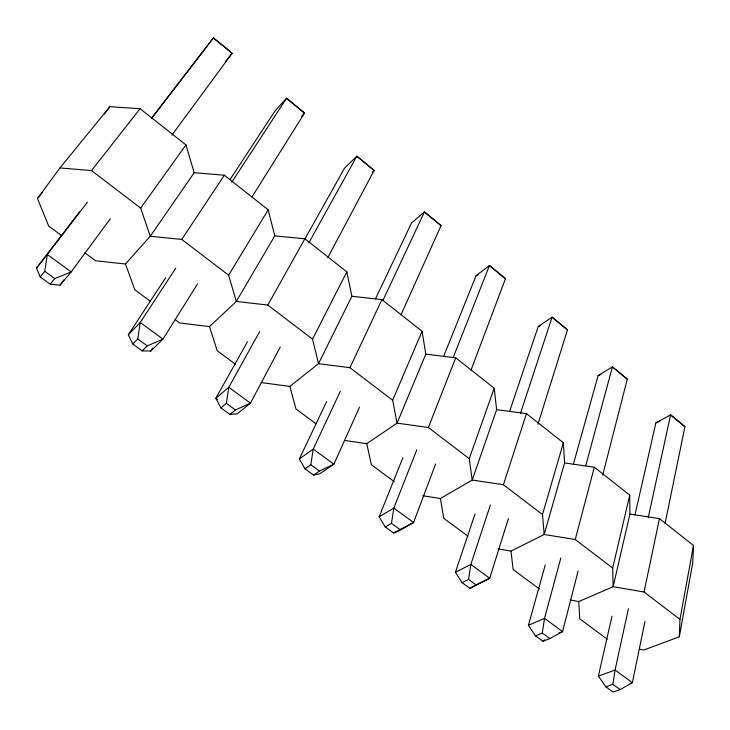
<?xml version="1.0" encoding="UTF-8"?>
<svg xmlns="http://www.w3.org/2000/svg" width="730" height="730" viewBox="0 0 730 730"><rect width="100%" height="100%" fill="white"/><g stroke="black" fill="none" stroke-linecap="round" stroke-linejoin="round"><path stroke-width="1.09" d="M639.517 649.207L643.851 650.01L679.311 636.797L679.958 619.387L693.5 545.483L659.455 518.61L629.908 514.075L629.744 495.159L594.311 467.2L564.609 462.92L563.359 442.772L526.449 413.645L496.628 409.667L494.201 388.196L455.721 357.828L425.791 354.169L422.086 331.283L381.936 299.592L351.906 296.28L318.517 363.668L289.846 386.416L261.157 382.556M693.5 545.483L692.67 563.241L679.311 636.797M110.367 218.662L71.148 271.934L60.061 285.165L50.16 284.162L40.214 276.944L44.74 271.332L47.286 254.469L87.427 202.137M197.447 284.061L162.963 339.131L150.763 351.039L142.222 350.874L132.75 344.003L137.76 338.957L140.251 322.505L175.738 268.111M247.452 341.749L215.834 398.297L220.916 407.887L226.355 403.362L228.791 387.311L259.697 331.52M326.657 401.491L299.337 458.942L305.012 468.833L310.843 464.782L313.225 449.096L340.299 391.353M402.923 457.655L379.116 516.886L385.312 527.023L391.49 523.41L393.817 508.089L416.793 449.835M475.011 514.084L455.392 572.284L462.072 582.64L468.569 579.438L470.841 564.454L490.359 505.06M545.228 565.066L528.411 625.309L535.519 635.866L542.29 633.029L544.525 618.374L560.832 557.985M611.986 616.138L598.363 676.117L605.864 686.839L612.881 684.348L615.071 670.012L628.411 608.729M644.946 621.458L632.372 682.678L620.135 689.622L613.1 692.077L605.864 686.839M665.057 523.519L684.932 426.694L670.605 414.877L655.887 422.871L634.954 515.061M679.958 619.387L644.061 592.003L659.455 518.61M648.295 517.378L670.605 414.877L684.932 426.694M629.908 514.075L613.145 586.71L578.771 601.557L570.057 600.014M644.061 592.003L613.145 586.71L612.68 568.077L629.744 495.159M578.123 570.97L562.584 631.596L549.863 638.54L543.065 641.332L535.519 635.866M602.697 475.066L627.28 379.162L612.424 366.907L598.107 375.594L573.342 464.307M612.68 568.077L575.24 539.516L594.311 467.2M585.734 465.74L612.424 366.907L627.28 379.162M564.609 462.92L544.178 534.497L511.009 551.095L497.887 548.905M575.24 539.516L544.178 534.497L542.5 514.55L563.359 442.772M508.399 518.61L489.711 578.269L469.956 588.353L462.072 582.64M537.946 424.24L567.493 329.869L552.081 317.167L538.202 326.575L509.513 411.711M542.5 514.55L503.417 484.738L526.449 413.645M520.508 413.271L552.081 317.167L567.493 329.869M496.628 409.667L472.219 480.021L440.391 498.517L422.834 495.761M503.417 484.738L472.219 480.021L469.226 458.668L494.201 388.196M435.627 463.979L413.554 522.525L398.653 531.075L393.552 532.991L385.312 527.023M470.95 370.283L505.461 278.732L489.465 265.537L476.06 275.739L443.74 356.121M469.226 458.668L428.382 427.515L455.721 357.828M453.129 357.682L489.465 265.537L505.461 278.732M425.791 354.169L397.074 423.126L366.743 443.676L344.724 440.455M428.382 427.515L397.074 423.126L392.649 400.259L422.086 331.283M359.507 407.167L333.884 464.216L319.786 473.788L313.635 475.075L305.012 468.833M400.98 314.84L441.048 225.625L424.431 211.919L411.547 222.96L375.448 298.88M175.09 319.567L179.662 322.952L209.501 326.593L236.328 301.444L267.81 305.049L312.531 339.158L318.517 363.668L349.925 367.683L381.936 299.592M382.849 300.605L424.431 211.919L441.048 225.625M312.531 339.158L346.823 271.879L304.875 238.774L274.781 235.863L236.328 301.444L228.636 275.173L181.761 239.431L150.243 236.264L125.46 264.014L95.603 260.783L84.78 252.781M280.293 346.978L250.445 403.152L237.241 413.846L229.95 414.439L220.916 407.887M327.743 257.708L374.125 170.446L356.842 156.202L344.542 168.128L304.593 239.559M308.827 242.862L356.842 156.202L374.125 170.446L372.464 172.006M267.81 305.049L304.875 238.774M228.636 275.173L268.184 209.82L224.338 175.209L194.189 172.727L150.243 236.264L140.68 208.096L91.496 170.583L59.969 167.927L37.467 198.496L48.7 226.099L61.329 235.434M251.896 197.118L304.529 113.068L286.552 98.249L274.882 111.133L229.977 179.644M150.763 351.039L152.579 348.146M231.766 182.226L286.552 98.249L304.529 113.068L301.563 116.225M132.75 344.003L128.316 334.741L165.737 277.646M181.761 239.431L224.338 175.209M140.68 208.096L185.958 144.923L140.069 108.706L109.892 106.689L59.969 167.927M171.906 135.096L232.094 53.354L227.431 49.202L213.379 37.924L151.731 117.877M60.061 285.165L64.112 279.663M104.527 113.926L109.892 106.689M40.214 276.944L36.5 268.056L79.533 211.965M151.785 118.224L213.379 37.924L232.094 53.354L225.816 61.028M91.496 170.583L140.069 108.706M36.5 268.056L47.286 254.469L71.148 271.934L54.75 278.604L50.16 284.162M37.467 198.496L42.504 192.3M128.316 334.741L140.251 322.505L162.963 339.131L147.287 345.883L142.222 350.874M543.065 641.332L544.689 639.827M229.95 414.439L235.434 409.959L250.445 403.152L228.791 387.311L215.834 398.297L217.613 399.593M299.337 458.942L313.225 449.096L333.884 464.216L319.503 471.078L313.635 475.075M469.956 588.353L474.089 585.861M379.116 516.886L393.817 508.089L413.554 522.525L393.552 532.991M455.392 572.284L470.841 564.454L489.711 578.269L475.066 585.387M655.887 422.871L660.002 421.082M528.411 625.309L544.525 618.374L562.584 631.596L558.514 633.275M598.107 375.594L600.927 374.408M538.202 326.575L540.136 325.79M476.06 275.739L478.059 274.954M598.363 676.117L615.071 670.012L632.372 682.678L630.273 683.417M44.74 271.332L54.75 278.604M137.76 338.957L147.287 345.883M226.355 403.362L235.434 409.959M310.843 464.782L319.503 471.078M391.49 523.41L399.766 529.423M468.569 579.438L476.48 585.186M542.29 633.029L549.863 638.54M612.881 684.348L620.135 689.622M150.389 301.308L134.84 289.801L125.46 264.014M235.425 364.188L217.175 350.692L209.501 326.593M316.026 423.801L295.951 408.955L289.846 386.416M394.282 481.681L371.406 464.764L366.743 443.676M467.994 536.194L443.73 518.245L440.391 498.517M539.397 589L513.126 569.573L511.009 551.095M607.25 639.179L579.757 618.848L578.771 601.557M349.925 367.683L392.649 400.259M185.958 144.923L194.189 172.727M268.184 209.82L274.781 235.863M346.823 271.879L351.906 296.28"/></g></svg>
